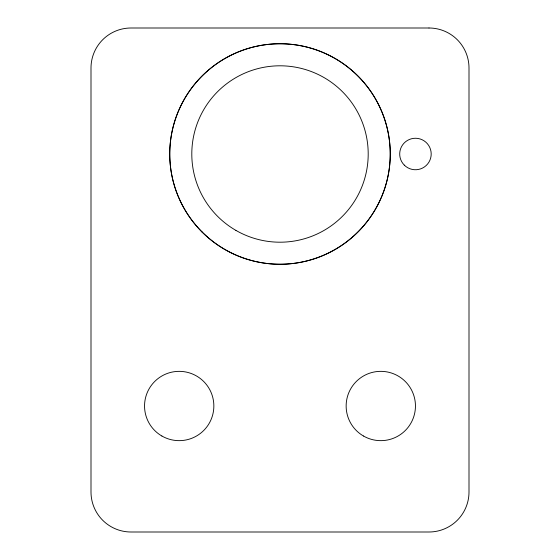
<?xml version="1.0" encoding="UTF-8"?>
<svg xmlns="http://www.w3.org/2000/svg" width="560" height="560" viewBox="0 0 560 560"><rect width="100%" height="100%" fill="white"/><g stroke="black" fill="none" stroke-linecap="round" stroke-linejoin="round"><path stroke-width="0.84" d="M428.995 28L131.005 28A40.005 40.005 0 0 0 91 68.005L91 491.995A40.005 40.005 0 0 0 131.005 532L428.995 532A40.005 40.005 0 0 0 469 491.995L469 68.005A40.005 40.005 0 0 0 428.995 28M235.9 230.384A88.2 88.2 0 0 0 368.2 154A88.2 88.2 0 0 0 235.9 77.616A88.2 88.2 0 0 0 235.9 230.384M363.475 436.009A34.65 34.65 0 0 0 415.45 406A34.65 34.65 0 0 0 363.475 375.991A34.65 34.65 0 0 0 363.475 436.009M161.875 436.009A34.65 34.65 0 0 0 213.85 406A34.65 34.65 0 0 0 161.875 375.991A34.65 34.65 0 0 0 161.875 436.009M404.313 165.137A15.75 15.75 0 0 0 430.661 158.074A15.75 15.75 0 0 0 411.376 138.789A15.75 15.75 0 0 0 404.313 165.137M202.041 231.959A110.25 110.25 0 0 0 386.491 182.532A110.25 110.25 0 0 0 251.468 47.509A110.25 110.25 0 0 0 202.041 231.959M224.875 249.48A110.25 110.25 0 0 0 390.25 154A110.25 110.25 0 0 0 224.875 58.52A110.25 110.25 0 0 0 224.875 249.48"/></g></svg>
